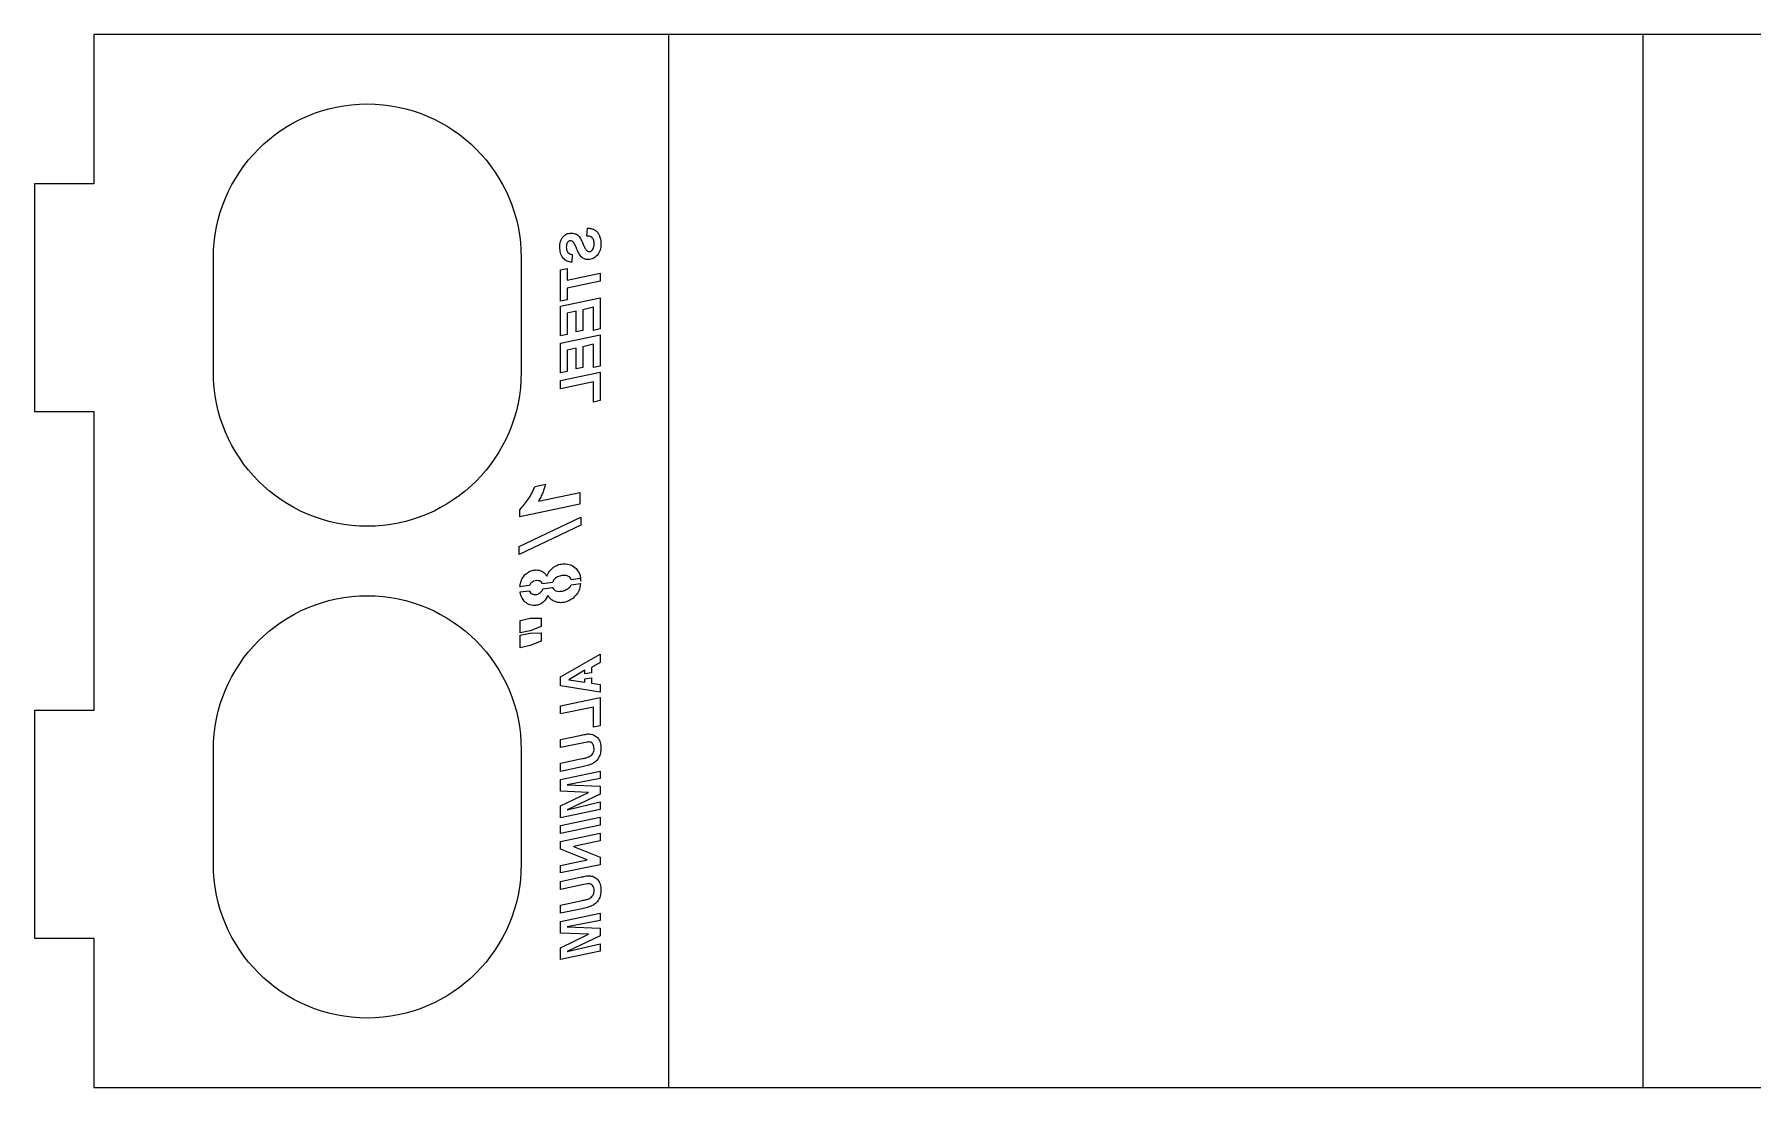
# Model space of a CAD drawing. Header units: inches. Extents: x -18.1 to 1, y -5.3 to 0.
# Drawn here: x -18.06 to -9.41, y -5.3 to 0 of the extents above; entities that cross this region are included whole.
import ezdxf

# ---------------------------------------------------------------- set-up
doc = ezdxf.new("R2010")
doc.units = ezdxf.units.IN
doc.layers.get('0').update_dxf_attribs({"linetype": 'CONTINUOUS'})

msp = doc.modelspace()

# ---------------------------------------------------------------- linework, layer by layer
for p, q in [((-9.9592, -5.3), (-9.9592, 0)), ((-14.8677, 0), (-14.8677, -5.3)), ((-15.2782, -1.0147), (-15.2762, -0.9755)), ((-15.3526, -1.1073), (-15.3543, -1.1468)), ((-15.5394, -2.2745), (-15.487, -2.2634)), ((-15.5226, -2.349), (-15.3147, -2.3054)), ((-15.3147, -2.3054), (-15.3147, -2.3645)), ((-15.3147, -2.3645), (-15.6166, -2.4278)), ((-15.6166, -2.4278), (-15.6166, -2.392)), ((-15.4515, -2.7576), (-15.502, -2.7647)), ((-15.3579, -2.7696), (-15.3104, -2.7629)), ((-15.3105, -2.7376), (-15.3571, -2.7442)), ((-15.3094, -2.7519), (-15.3105, -2.7376)), ((-15.5686, -2.7741), (-15.6155, -2.7807)), ((-15.6148, -2.8059), (-15.5692, -2.7994)), ((-15.5002, -2.7897), (-15.4512, -2.7828)), ((-15.4114, -3.5481), (-15.306, -3.526)), ((-15.4114, -3.5892), (-15.4114, -3.5481)), ((-15.3028, -3.5665), (-15.4114, -3.5892)), ((-15.276, -3.5609), (-15.3028, -3.5665)), ((-15.4113, -3.6675), (-15.3021, -3.6445)), ((-15.4113, -3.7085), (-15.4113, -3.6675)), ((-15.3019, -3.6857), (-15.4113, -3.7085)), ((-15.4113, -4.262), (-15.306, -4.2399)), ((-15.4113, -4.3031), (-15.4113, -4.262)), ((-15.3027, -4.2804), (-15.4113, -4.3031)), ((-15.2759, -4.2748), (-15.3027, -4.2804)), ((-15.4113, -4.3814), (-15.302, -4.3584)), ((-15.4112, -4.4224), (-15.4113, -4.3814)), ((-15.3018, -4.3996), (-15.4112, -4.4224))]:
    msp.add_line(p, q)
for points in [[(1, -1, 0.414214), (0, 0), (-17.7609, 0), (-17.7609, -0.7522), (-18.0609, -0.7522), (-18.0609, -1.8977), (-17.7609, -1.8977), (-17.7609, -3.4022), (-18.0609, -3.4022), (-18.0609, -4.5477), (-17.7609, -4.5477), (-17.7609, -5.3), (0, -5.3, 0.414214), (1, -4.3)], [(-15.6094, -1.125), (-15.6094, -1.7, -1), (-17.1594, -1.7), (-17.1594, -1.125, -1)], [(-17.1594, -4.175), (-17.1594, -3.6, -1), (-15.6094, -3.6), (-15.6094, -4.175, -1)]]:
    msp.add_lwpolyline(points, format="xyb", close=True)
for points in [[(-15.3779, -1.2775), (-15.3779, -1.3353), (-15.4113, -1.3423), (-15.4114, -1.1847), (-15.3779, -1.1777), (-15.3779, -1.2364), (-15.2114, -1.2014), (-15.2114, -1.2426)], [(-15.2113, -1.4825), (-15.2447, -1.4896), (-15.2448, -1.3732), (-15.299, -1.3858), (-15.299, -1.4893), (-15.3324, -1.4963), (-15.3325, -1.3927), (-15.3779, -1.4023), (-15.3779, -1.5094), (-15.4113, -1.5163), (-15.4113, -1.368), (-15.2113, -1.3263)], [(-15.2113, -1.6688), (-15.2447, -1.6759), (-15.2447, -1.5596), (-15.299, -1.5721), (-15.299, -1.6757), (-15.3324, -1.6826), (-15.3324, -1.5791), (-15.3779, -1.5886), (-15.3778, -1.6957), (-15.4113, -1.7027), (-15.4113, -1.5544), (-15.2113, -1.5126)], [(-15.2112, -1.843), (-15.2447, -1.85), (-15.2447, -1.7482), (-15.4112, -1.7831), (-15.4113, -1.742), (-15.2113, -1.7001)], [(-15.3096, -2.4697), (-15.6198, -2.6181), (-15.6198, -2.5771), (-15.3096, -2.4286)], [(-15.5081, -2.9797), (-15.564, -3.001), (-15.6147, -3.0118), (-15.6147, -2.9492), (-15.564, -2.9383), (-15.5081, -2.9373)], [(-15.5081, -3.0542), (-15.564, -3.0754), (-15.6147, -3.0863), (-15.6147, -3.0237), (-15.564, -3.0128), (-15.5081, -3.0118)], [(-15.2114, -3.2714), (-15.2114, -3.3104), (-15.4114, -3.278), (-15.4114, -3.2323), (-15.2114, -3.1191), (-15.2114, -3.1614), (-15.2556, -3.1854), (-15.2556, -3.2125), (-15.2889, -3.2171), (-15.2889, -3.1998), (-15.3694, -3.2481), (-15.2889, -3.2597), (-15.2889, -3.2423), (-15.2556, -3.2378), (-15.2556, -3.2647)], [(-15.2114, -3.4796), (-15.2448, -3.4865), (-15.2448, -3.3848), (-15.4114, -3.4196), (-15.4114, -3.3785), (-15.2114, -3.3366)], [(-15.3772, -3.902), (-15.2113, -3.8625), (-15.2113, -3.9), (-15.4113, -3.9419), (-15.4113, -3.8826), (-15.2712, -3.8144), (-15.4113, -3.8083), (-15.4113, -3.7496), (-15.2113, -3.7078), (-15.2113, -3.7449), (-15.3785, -3.7767), (-15.2113, -3.7839), (-15.2113, -3.823)], [(-15.2113, -3.9801), (-15.4113, -4.0219), (-15.4113, -3.9808), (-15.2113, -3.9389)], [(-15.4113, -4.22), (-15.4113, -4.1818), (-15.2774, -4.1538), (-15.4113, -4.0997), (-15.4113, -4.0612), (-15.2113, -4.0194), (-15.2113, -4.0577), (-15.3457, -4.0859), (-15.2113, -4.1399), (-15.2113, -4.1782)], [(-15.3771, -4.6159), (-15.2112, -4.5764), (-15.2112, -4.614), (-15.4112, -4.6559), (-15.4112, -4.5965), (-15.2711, -4.5283), (-15.4112, -4.5222), (-15.4112, -4.4635), (-15.2112, -4.4217), (-15.2112, -4.4588), (-15.3784, -4.4906), (-15.2112, -4.4979), (-15.2112, -4.5369)]]:
    msp.add_lwpolyline(points, close=True)
for points, knots in [([(-15.4148, -1.071), (-15.4144, -1.0614), (-15.4141, -1.0518), (-15.4088, -1.0339), (-15.4041, -1.027), (-15.3982, -1.0181)], [0, 0, 0, 0, 0.0734061, 0.0734061, 0.1478716, 0.1478716, 0.1478716, 0.1478716]), ([(-15.3982, -1.0181), (-15.3921, -1.0127), (-15.3862, -1.0074), (-15.3723, -1.0013), (-15.3643, -1.0006), (-15.3563, -0.9998)], [0, 0, 0, 0, 0.061828, 0.061828, 0.1236517, 0.1236517, 0.1236517, 0.1236517]), ([(-15.3563, -0.9998), (-15.3519, -1), (-15.3475, -1.0002), (-15.339, -1.0022), (-15.3353, -1.004), (-15.331, -1.006)], [0, 0, 0, 0, 0.03364299, 0.03364299, 0.06738694, 0.06738694, 0.06738694, 0.06738694]), ([(-15.331, -1.006), (-15.3276, -1.0082), (-15.3241, -1.0105), (-15.3183, -1.0161), (-15.3159, -1.0194), (-15.3134, -1.0227)], [0, 0, 0, 0, 0.0317051, 0.0317051, 0.06340867, 0.06340867, 0.06340867, 0.06340867]), ([(-15.3134, -1.0227), (-15.3099, -1.029), (-15.3074, -1.0335), (-15.3017, -1.0451), (-15.2992, -1.0509), (-15.2967, -1.0567)], [0, 0, 0, 0, 0.0551327, 0.0551327, 0.1080606, 0.1080606, 0.1080606, 0.1080606]), ([(-15.253, -1.0211), (-15.2575, -1.0187), (-15.2606, -1.017), (-15.2693, -1.015), (-15.2738, -1.0149), (-15.2782, -1.0147)], [0, 0, 0, 0, 0.03869214, 0.03869214, 0.07531069, 0.07531069, 0.07531069, 0.07531069]), ([(-15.2762, -0.9755), (-15.2701, -0.9756), (-15.2639, -0.9757), (-15.2521, -0.9781), (-15.2468, -0.9803), (-15.2407, -0.9827)], [0, 0, 0, 0, 0.04680376, 0.04680376, 0.09374089, 0.09374089, 0.09374089, 0.09374089]), ([(-15.2424, -1.0544), (-15.2424, -1.0482), (-15.2425, -1.0421), (-15.2458, -1.0307), (-15.2488, -1.0267), (-15.253, -1.0211)], [0, 0, 0, 0, 0.04688521, 0.04688521, 0.09548555, 0.09548555, 0.09548555, 0.09548555]), ([(-15.2407, -0.9827), (-15.2351, -0.9864), (-15.2304, -0.9895), (-15.2224, -0.9984), (-15.2195, -1.0039), (-15.2166, -1.0093)], [0, 0, 0, 0, 0.0507524, 0.0507524, 0.1012763, 0.1012763, 0.1012763, 0.1012763]), ([(-15.2166, -1.0093), (-15.2137, -1.0172), (-15.2113, -1.0237), (-15.2085, -1.0387), (-15.2082, -1.0464), (-15.208, -1.0541)], [0, 0, 0, 0, 0.0634969, 0.0634969, 0.1266485, 0.1266485, 0.1266485, 0.1266485]), ([(-15.3983, -1.1255), (-15.4042, -1.1163), (-15.4088, -1.1091), (-15.414, -1.0907), (-15.4144, -1.0809), (-15.4148, -1.071)], [0, 0, 0, 0, 0.0832755, 0.0832755, 0.1654402, 0.1654402, 0.1654402, 0.1654402]), ([(-15.3762, -1.0463), (-15.3785, -1.0507), (-15.3802, -1.0538), (-15.3821, -1.0621), (-15.3821, -1.0664), (-15.3822, -1.0708)], [0, 0, 0, 0, 0.03748936, 0.03748936, 0.07366125, 0.07366125, 0.07366125, 0.07366125]), ([(-15.3822, -1.0708), (-15.382, -1.0755), (-15.3819, -1.0802), (-15.3795, -1.0891), (-15.3773, -1.0925), (-15.3745, -1.097)], [0, 0, 0, 0, 0.03597265, 0.03597265, 0.07261461, 0.07261461, 0.07261461, 0.07261461]), ([(-15.3611, -1.0391), (-15.364, -1.0394), (-15.3669, -1.0397), (-15.372, -1.0422), (-15.3741, -1.0443), (-15.3762, -1.0463)], [0, 0, 0, 0, 0.02293531, 0.02293531, 0.04586771, 0.04586771, 0.04586771, 0.04586771]), ([(-15.3745, -1.097), (-15.3711, -1.1), (-15.3683, -1.1026), (-15.3609, -1.106), (-15.3568, -1.1066), (-15.3526, -1.1073)], [0, 0, 0, 0, 0.03488702, 0.03488702, 0.06956843, 0.06956843, 0.06956843, 0.06956843]), ([(-15.3469, -1.0458), (-15.3488, -1.0439), (-15.3508, -1.0419), (-15.3555, -1.0397), (-15.3583, -1.0394), (-15.3611, -1.0391)], [0, 0, 0, 0, 0.02110916, 0.02110916, 0.042219, 0.042219, 0.042219, 0.042219]), ([(-15.3312, -1.0754), (-15.3334, -1.0702), (-15.3356, -1.0651), (-15.3409, -1.0548), (-15.3433, -1.0511), (-15.3469, -1.0458)], [0, 0, 0, 0, 0.04275585, 0.04275585, 0.08890421, 0.08890421, 0.08890421, 0.08890421]), ([(-15.307, -1.1193), (-15.3126, -1.1116), (-15.3165, -1.1063), (-15.3246, -1.0909), (-15.3279, -1.0832), (-15.3312, -1.0754)], [0, 0, 0, 0, 0.0726943, 0.0726943, 0.1399699, 0.1399699, 0.1399699, 0.1399699]), ([(-15.2719, -1.1334), (-15.2785, -1.1329), (-15.2851, -1.1323), (-15.2968, -1.1277), (-15.3017, -1.1237), (-15.307, -1.1193)], [0, 0, 0, 0, 0.0503562, 0.0503562, 0.1007735, 0.1007735, 0.1007735, 0.1007735]), ([(-15.2967, -1.0567), (-15.2946, -1.0616), (-15.2925, -1.0666), (-15.2875, -1.0767), (-15.2853, -1.0802), (-15.2821, -1.0852)], [0, 0, 0, 0, 0.04084882, 0.04084882, 0.08607208, 0.08607208, 0.08607208, 0.08607208]), ([(-15.2821, -1.0852), (-15.28, -1.0873), (-15.2779, -1.0894), (-15.2729, -1.0919), (-15.2701, -1.0922), (-15.267, -1.0926)], [0, 0, 0, 0, 0.02251821, 0.02251821, 0.04505845, 0.04505845, 0.04505845, 0.04505845]), ([(-15.2267, -1.1123), (-15.2331, -1.1184), (-15.2394, -1.1244), (-15.2545, -1.1315), (-15.2629, -1.1324), (-15.2719, -1.1334)], [0, 0, 0, 0, 0.0669076, 0.0669076, 0.133858, 0.133858, 0.133858, 0.133858]), ([(-15.267, -1.0926), (-15.2634, -1.0921), (-15.2602, -1.0917), (-15.2544, -1.0886), (-15.252, -1.0861), (-15.2496, -1.0836)], [0, 0, 0, 0, 0.02803271, 0.02803271, 0.05600096, 0.05600096, 0.05600096, 0.05600096]), ([(-15.2496, -1.0836), (-15.2468, -1.0784), (-15.2447, -1.0747), (-15.2425, -1.0647), (-15.2424, -1.0595), (-15.2424, -1.0544)], [0, 0, 0, 0, 0.04478079, 0.04478079, 0.08810267, 0.08810267, 0.08810267, 0.08810267]), ([(-15.208, -1.0541), (-15.2084, -1.0647), (-15.2089, -1.0753), (-15.2149, -1.0949), (-15.2201, -1.1026), (-15.2267, -1.1123)], [0, 0, 0, 0, 0.0808729, 0.0808729, 0.1626179, 0.1626179, 0.1626179, 0.1626179]), ([(-15.3543, -1.1468), (-15.3628, -1.1455), (-15.3712, -1.1442), (-15.3859, -1.1372), (-15.3919, -1.1316), (-15.3983, -1.1255)], [0, 0, 0, 0, 0.065032, 0.065032, 0.1301225, 0.1301225, 0.1301225, 0.1301225]), ([(-15.6166, -2.392), (-15.599, -2.3725), (-15.585, -2.357), (-15.5594, -2.3174), (-15.5494, -2.296), (-15.5394, -2.2745)], [0, 0, 0, 0, 0.199839, 0.199839, 0.3974841, 0.3974841, 0.3974841, 0.3974841]), ([(-15.5009, -2.3064), (-15.5041, -2.3138), (-15.5072, -2.3211), (-15.5144, -2.3353), (-15.5182, -2.3417), (-15.5226, -2.349)], [0, 0, 0, 0, 0.0608231, 0.0608231, 0.121859, 0.121859, 0.121859, 0.121859]), ([(-15.487, -2.2634), (-15.489, -2.2715), (-15.4907, -2.278), (-15.4954, -2.2924), (-15.4982, -2.2994), (-15.5009, -2.3064)], [0, 0, 0, 0, 0.0632388, 0.0632388, 0.1259225, 0.1259225, 0.1259225, 0.1259225]), ([(-15.4799, -2.7263), (-15.4761, -2.7174), (-15.4723, -2.7084), (-15.4612, -2.6932), (-15.4539, -2.6871), (-15.4463, -2.6807)], [0, 0, 0, 0, 0.0740549, 0.0740549, 0.1481333, 0.1481333, 0.1481333, 0.1481333]), ([(-15.4463, -2.6807), (-15.4379, -2.6757), (-15.4297, -2.6708), (-15.4117, -2.6652), (-15.4021, -2.6646), (-15.3925, -2.6639)], [0, 0, 0, 0, 0.0748796, 0.0748796, 0.1497469, 0.1497469, 0.1497469, 0.1497469]), ([(-15.3925, -2.6639), (-15.3812, -2.6648), (-15.37, -2.6657), (-15.35, -2.6737), (-15.3417, -2.6806), (-15.3327, -2.6881)], [0, 0, 0, 0, 0.0858913, 0.0858913, 0.1718498, 0.1718498, 0.1718498, 0.1718498]), ([(-15.6155, -2.7807), (-15.6151, -2.7748), (-15.6145, -2.7688), (-15.6114, -2.7547), (-15.6081, -2.7472), (-15.6045, -2.7388)], [0.0203921, 0.0203921, 0.0203921, 0.0203921, 0.0661563, 0.0661563, 0.1324181, 0.1324181, 0.1324181, 0.1324181]), ([(-15.6045, -2.7388), (-15.6005, -2.7322), (-15.5965, -2.7255), (-15.5861, -2.7145), (-15.5799, -2.7103), (-15.5732, -2.7059)], [0, 0, 0, 0, 0.0591709, 0.0591709, 0.1183987, 0.1183987, 0.1183987, 0.1183987]), ([(-15.5732, -2.7059), (-15.567, -2.7028), (-15.5608, -2.6997), (-15.5478, -2.6959), (-15.5414, -2.6954), (-15.5341, -2.6948)], [0, 0, 0, 0, 0.05257, 0.05257, 0.1053235, 0.1053235, 0.1053235, 0.1053235]), ([(-15.5593, -2.7601), (-15.5627, -2.7641), (-15.5661, -2.7681), (-15.5683, -2.7732), (-15.5685, -2.7737), (-15.5686, -2.7741)], [0, 0, 0, 0, 0.04028971, 0.04028971, 0.04411821, 0.04411821, 0.04411821, 0.04411821]), ([(-15.5302, -2.7486), (-15.5356, -2.7491), (-15.541, -2.7495), (-15.5507, -2.7533), (-15.5549, -2.7566), (-15.5593, -2.7601)], [0, 0, 0, 0, 0.04146347, 0.04146347, 0.0829376, 0.0829376, 0.0829376, 0.0829376]), ([(-15.5341, -2.6948), (-15.5288, -2.6951), (-15.5235, -2.6954), (-15.5134, -2.698), (-15.5087, -2.7002), (-15.5038, -2.7026)], [0, 0, 0, 0, 0.04048737, 0.04048737, 0.08098853, 0.08098853, 0.08098853, 0.08098853]), ([(-15.5073, -2.7572), (-15.5109, -2.7545), (-15.514, -2.752), (-15.5217, -2.7492), (-15.5259, -2.7489), (-15.5302, -2.7486)], [0, 0, 0, 0, 0.03452493, 0.03452493, 0.06895492, 0.06895492, 0.06895492, 0.06895492]), ([(-15.5038, -2.7026), (-15.4988, -2.7061), (-15.4945, -2.7091), (-15.4865, -2.7171), (-15.4832, -2.7217), (-15.4799, -2.7263)], [0, 0, 0, 0, 0.04672186, 0.04672186, 0.09324625, 0.09324625, 0.09324625, 0.09324625]), ([(-15.4367, -2.7366), (-15.4414, -2.7411), (-15.4461, -2.7456), (-15.4501, -2.7531), (-15.4509, -2.7553), (-15.4515, -2.7576)], [0, 0, 0, 0, 0.04966062, 0.04966062, 0.06888, 0.06888, 0.06888, 0.06888]), ([(-15.3915, -2.7224), (-15.3996, -2.7228), (-15.4078, -2.7232), (-15.423, -2.7278), (-15.4291, -2.7317), (-15.4367, -2.7366)], [0, 0, 0, 0, 0.0623782, 0.0623782, 0.1252483, 0.1252483, 0.1252483, 0.1252483]), ([(-15.3651, -2.7317), (-15.3693, -2.7285), (-15.3729, -2.7259), (-15.3817, -2.723), (-15.3866, -2.7227), (-15.3915, -2.7224)], [0, 0, 0, 0, 0.04043796, 0.04043796, 0.08058283, 0.08058283, 0.08058283, 0.08058283]), ([(-15.3571, -2.7442), (-15.3573, -2.7437), (-15.3575, -2.7431), (-15.3593, -2.7386), (-15.362, -2.7353), (-15.3651, -2.7317)], [0.02983753, 0.02983753, 0.02983753, 0.02983753, 0.03443129, 0.03443129, 0.06891579, 0.06891579, 0.06891579, 0.06891579]), ([(-15.3104, -2.7629), (-15.3118, -2.7759), (-15.3138, -2.7886), (-15.3256, -2.8143), (-15.3371, -2.8257), (-15.3495, -2.8381)], [0.0279757, 0.0279757, 0.0279757, 0.0279757, 0.1285428, 0.1285428, 0.2571849, 0.2571849, 0.2571849, 0.2571849]), ([(-15.3327, -2.6881), (-15.3251, -2.6982), (-15.3185, -2.7069), (-15.3124, -2.7239), (-15.3112, -2.7307), (-15.3105, -2.7376)], [0, 0, 0, 0, 0.0967154, 0.0967154, 0.1540243, 0.1540243, 0.1540243, 0.1540243]), ([(-15.5951, -2.8514), (-15.6023, -2.841), (-15.6081, -2.8327), (-15.6132, -2.8169), (-15.6141, -2.8115), (-15.6148, -2.8059)], [0, 0, 0, 0, 0.0960295, 0.0960295, 0.1434175, 0.1434175, 0.1434175, 0.1434175]), ([(-15.5423, -2.8739), (-15.5523, -2.873), (-15.5623, -2.8721), (-15.5799, -2.8646), (-15.5873, -2.8581), (-15.5951, -2.8514)], [0, 0, 0, 0, 0.0767231, 0.0767231, 0.1534648, 0.1534648, 0.1534648, 0.1534648]), ([(-15.5692, -2.7994), (-15.5692, -2.7997), (-15.5691, -2.7999), (-15.5675, -2.8039), (-15.5649, -2.807), (-15.5621, -2.8104)], [0.03032454, 0.03032454, 0.03032454, 0.03032454, 0.03230691, 0.03230691, 0.06464938, 0.06464938, 0.06464938, 0.06464938]), ([(-15.5621, -2.8104), (-15.5584, -2.8133), (-15.5552, -2.8158), (-15.5473, -2.8187), (-15.543, -2.8189), (-15.5386, -2.8192)], [0, 0, 0, 0, 0.03550131, 0.03550131, 0.07089765, 0.07089765, 0.07089765, 0.07089765]), ([(-15.5386, -2.8192), (-15.5331, -2.8187), (-15.528, -2.8181), (-15.5187, -2.8141), (-15.5146, -2.8106), (-15.5106, -2.8072)], [0, 0, 0, 0, 0.04196505, 0.04196505, 0.08390117, 0.08390117, 0.08390117, 0.08390117]), ([(-15.5106, -2.8072), (-15.5072, -2.8032), (-15.5037, -2.7992), (-15.5011, -2.793), (-15.5006, -2.7914), (-15.5002, -2.7897)], [0, 0, 0, 0, 0.04000412, 0.04000412, 0.05373979, 0.05373979, 0.05373979, 0.05373979]), ([(-15.4754, -2.8231), (-15.4788, -2.8303), (-15.4822, -2.8376), (-15.4914, -2.8504), (-15.4965, -2.8552), (-15.503, -2.8612)], [0, 0, 0, 0, 0.0608627, 0.0608627, 0.1222983, 0.1222983, 0.1222983, 0.1222983]), ([(-15.4479, -2.8505), (-15.4538, -2.8466), (-15.4589, -2.8432), (-15.468, -2.834), (-15.4717, -2.8286), (-15.4754, -2.8231)], [0, 0, 0, 0, 0.0534791, 0.0534791, 0.1067975, 0.1067975, 0.1067975, 0.1067975]), ([(-15.4113, -2.8598), (-15.4177, -2.8594), (-15.4241, -2.8591), (-15.4364, -2.8561), (-15.4418, -2.8535), (-15.4479, -2.8505)], [0, 0, 0, 0, 0.04893957, 0.04893957, 0.09796315, 0.09796315, 0.09796315, 0.09796315]), ([(-15.4438, -2.7935), (-15.44, -2.7965), (-15.4366, -2.7992), (-15.4283, -2.8024), (-15.4237, -2.8027), (-15.4191, -2.8031)], [0, 0, 0, 0, 0.03711713, 0.03711713, 0.07417089, 0.07417089, 0.07417089, 0.07417089]), ([(-15.4191, -2.8031), (-15.4114, -2.8025), (-15.4037, -2.802), (-15.3891, -2.7979), (-15.3823, -2.7942), (-15.3755, -2.7906)], [0, 0, 0, 0, 0.0590062, 0.0590062, 0.1180123, 0.1180123, 0.1180123, 0.1180123]), ([(-15.3495, -2.8381), (-15.3589, -2.8443), (-15.3683, -2.8506), (-15.3888, -2.8579), (-15.3999, -2.8588), (-15.4113, -2.8598)], [0, 0, 0, 0, 0.0859168, 0.0859168, 0.1718516, 0.1718516, 0.1718516, 0.1718516]), ([(-15.3755, -2.7906), (-15.3697, -2.7861), (-15.3639, -2.7817), (-15.3595, -2.774), (-15.3586, -2.772), (-15.3579, -2.7696)], [0, 0, 0, 0, 0.05558781, 0.05558781, 0.07309475, 0.07309475, 0.07309475, 0.07309475]), ([(-15.503, -2.8612), (-15.5092, -2.8651), (-15.515, -2.8687), (-15.5281, -2.8729), (-15.5352, -2.8734), (-15.5423, -2.8739)], [0, 0, 0, 0, 0.0558541, 0.0558541, 0.1116722, 0.1116722, 0.1116722, 0.1116722]), ([(-15.306, -3.526), (-15.3019, -3.5251), (-15.2978, -3.5242), (-15.289, -3.5225), (-15.2858, -3.522), (-15.2812, -3.5212)], [0, 0, 0, 0, 0.03211818, 0.03211818, 0.06837538, 0.06837538, 0.06837538, 0.06837538]), ([(-15.2812, -3.5212), (-15.2792, -3.5209), (-15.2772, -3.5207), (-15.2731, -3.5203), (-15.2712, -3.5203), (-15.2691, -3.5202)], [0, 0, 0, 0, 0.01549106, 0.01549106, 0.03103278, 0.03103278, 0.03103278, 0.03103278]), ([(-15.2691, -3.5202), (-15.2607, -3.5209), (-15.2524, -3.5216), (-15.2376, -3.5278), (-15.2315, -3.5331), (-15.225, -3.5388)], [0, 0, 0, 0, 0.0639264, 0.0639264, 0.1278896, 0.1278896, 0.1278896, 0.1278896]), ([(-15.225, -3.5388), (-15.2189, -3.5477), (-15.2142, -3.5547), (-15.2087, -3.5728), (-15.2083, -3.5825), (-15.2079, -3.5923)], [0, 0, 0, 0, 0.08248, 0.08248, 0.163853, 0.163853, 0.163853, 0.163853]), ([(-15.3021, -3.6445), (-15.2957, -3.6432), (-15.2893, -3.6419), (-15.2764, -3.6383), (-15.2715, -3.6364), (-15.2646, -3.6337)], [0, 0, 0, 0, 0.0497602, 0.0497602, 0.1021172, 0.1021172, 0.1021172, 0.1021172]), ([(-15.2696, -3.5603), (-15.2708, -3.5604), (-15.2718, -3.5604), (-15.2739, -3.5606), (-15.275, -3.5607), (-15.276, -3.5609)], [0, 0, 0, 0, 0.00867109, 0.00867109, 0.01732213, 0.01732213, 0.01732213, 0.01732213]), ([(-15.25, -3.5689), (-15.2528, -3.5664), (-15.2556, -3.5639), (-15.2621, -3.561), (-15.2659, -3.5607), (-15.2696, -3.5603)], [0, 0, 0, 0, 0.02907052, 0.02907052, 0.0581384, 0.0581384, 0.0581384, 0.0581384]), ([(-15.2646, -3.6337), (-15.2612, -3.6319), (-15.2579, -3.63), (-15.2523, -3.625), (-15.2502, -3.622), (-15.2479, -3.6187)], [0, 0, 0, 0, 0.02922231, 0.02922231, 0.05847839, 0.05847839, 0.05847839, 0.05847839]), ([(-15.2423, -3.5942), (-15.2425, -3.5896), (-15.2427, -3.585), (-15.2451, -3.5765), (-15.2472, -3.5732), (-15.25, -3.5689)], [0, 0, 0, 0, 0.03480346, 0.03480346, 0.07014476, 0.07014476, 0.07014476, 0.07014476]), ([(-15.2479, -3.6187), (-15.246, -3.6144), (-15.2444, -3.611), (-15.2426, -3.6027), (-15.2425, -3.5985), (-15.2423, -3.5942)], [0, 0, 0, 0, 0.03593002, 0.03593002, 0.07151708, 0.07151708, 0.07151708, 0.07151708]), ([(-15.2079, -3.5923), (-15.2083, -3.6007), (-15.2086, -3.6092), (-15.2122, -3.6254), (-15.2155, -3.6322), (-15.2194, -3.6406)], [0, 0, 0, 0, 0.0644041, 0.0644041, 0.1293765, 0.1293765, 0.1293765, 0.1293765]), ([(-15.2491, -3.6691), (-15.2588, -3.6732), (-15.2659, -3.6763), (-15.2838, -3.6818), (-15.2929, -3.6838), (-15.3019, -3.6857)], [0, 0, 0, 0, 0.0803069, 0.0803069, 0.1584197, 0.1584197, 0.1584197, 0.1584197]), ([(-15.2194, -3.6406), (-15.2234, -3.6464), (-15.2273, -3.6522), (-15.2372, -3.6617), (-15.2429, -3.6652), (-15.2491, -3.6691)], [0, 0, 0, 0, 0.0535184, 0.0535184, 0.1070827, 0.1070827, 0.1070827, 0.1070827]), ([(-15.306, -4.2399), (-15.3018, -4.239), (-15.2977, -4.2382), (-15.2889, -4.2364), (-15.2857, -4.2359), (-15.2811, -4.2351)], [0, 0, 0, 0, 0.03211819, 0.03211819, 0.06837541, 0.06837541, 0.06837541, 0.06837541]), ([(-15.2811, -4.2351), (-15.2791, -4.2348), (-15.2771, -4.2346), (-15.273, -4.2342), (-15.271, -4.2342), (-15.269, -4.2342)], [0, 0, 0, 0, 0.01549108, 0.01549108, 0.03106156, 0.03106156, 0.03106156, 0.03106156]), ([(-15.269, -4.2342), (-15.2606, -4.2349), (-15.2523, -4.2356), (-15.2375, -4.2417), (-15.2314, -4.247), (-15.2249, -4.2527)], [0, 0, 0, 0, 0.0639264, 0.0639264, 0.1278895, 0.1278895, 0.1278895, 0.1278895]), ([(-15.2695, -4.2743), (-15.2707, -4.2743), (-15.2717, -4.2743), (-15.2738, -4.2745), (-15.2749, -4.2747), (-15.2759, -4.2748)], [0, 0, 0, 0, 0.00867103, 0.00867103, 0.01732201, 0.01732201, 0.01732201, 0.01732201]), ([(-15.2499, -4.2829), (-15.2527, -4.2803), (-15.2555, -4.2778), (-15.262, -4.275), (-15.2658, -4.2746), (-15.2695, -4.2743)], [0, 0, 0, 0, 0.02907046, 0.02907046, 0.0581383, 0.0581383, 0.0581383, 0.0581383]), ([(-15.2422, -4.3081), (-15.2424, -4.3035), (-15.2426, -4.299), (-15.245, -4.2904), (-15.2471, -4.2871), (-15.2499, -4.2829)], [0, 0, 0, 0, 0.03480351, 0.03480351, 0.07014484, 0.07014484, 0.07014484, 0.07014484]), ([(-15.2478, -4.3326), (-15.2459, -4.3284), (-15.2443, -4.3249), (-15.2425, -4.3167), (-15.2424, -4.3124), (-15.2422, -4.3081)], [0, 0, 0, 0, 0.03593, 0.03593, 0.07151702, 0.07151702, 0.07151702, 0.07151702]), ([(-15.2249, -4.2527), (-15.2188, -4.2617), (-15.2141, -4.2687), (-15.2086, -4.2867), (-15.2082, -4.2964), (-15.2079, -4.3062)], [0, 0, 0, 0, 0.0824801, 0.0824801, 0.1638531, 0.1638531, 0.1638531, 0.1638531]), ([(-15.2079, -4.3062), (-15.2082, -4.3146), (-15.2085, -4.3231), (-15.2122, -4.3393), (-15.2154, -4.3461), (-15.2193, -4.3545)], [0, 0, 0, 0, 0.0644039, 0.0644039, 0.1293762, 0.1293762, 0.1293762, 0.1293762]), ([(-15.302, -4.3584), (-15.2956, -4.3571), (-15.2892, -4.3558), (-15.2763, -4.3522), (-15.2714, -4.3503), (-15.2645, -4.3477)], [0, 0, 0, 0, 0.0497601, 0.0497601, 0.1021172, 0.1021172, 0.1021172, 0.1021172]), ([(-15.249, -4.383), (-15.2587, -4.3871), (-15.2658, -4.3902), (-15.2837, -4.3957), (-15.2928, -4.3977), (-15.3018, -4.3996)], [0, 0, 0, 0, 0.0803069, 0.0803069, 0.1584196, 0.1584196, 0.1584196, 0.1584196]), ([(-15.2645, -4.3477), (-15.2611, -4.3458), (-15.2578, -4.3439), (-15.2522, -4.3389), (-15.2501, -4.3359), (-15.2478, -4.3326)], [0, 0, 0, 0, 0.02922236, 0.02922236, 0.05847849, 0.05847849, 0.05847849, 0.05847849]), ([(-15.2193, -4.3545), (-15.2233, -4.3603), (-15.2272, -4.3661), (-15.2371, -4.3756), (-15.2428, -4.3792), (-15.249, -4.383)], [0, 0, 0, 0, 0.0535184, 0.0535184, 0.1070828, 0.1070828, 0.1070828, 0.1070828])]:
    msp.add_open_spline(points, degree=3, knots=knots)
for points in [[(-15.502, -2.7647), (-15.5034, -2.7621), (-15.5052, -2.7598), (-15.5073, -2.7572)], [(-15.3105, -2.7376), (-15.31, -2.7423), (-15.3097, -2.7471), (-15.3094, -2.7519)], [(-15.4512, -2.7828), (-15.4495, -2.7866), (-15.4468, -2.7899), (-15.4438, -2.7935)]]:
    msp.add_open_spline(points, degree=3)

doc.saveas('drawing.dxf')
